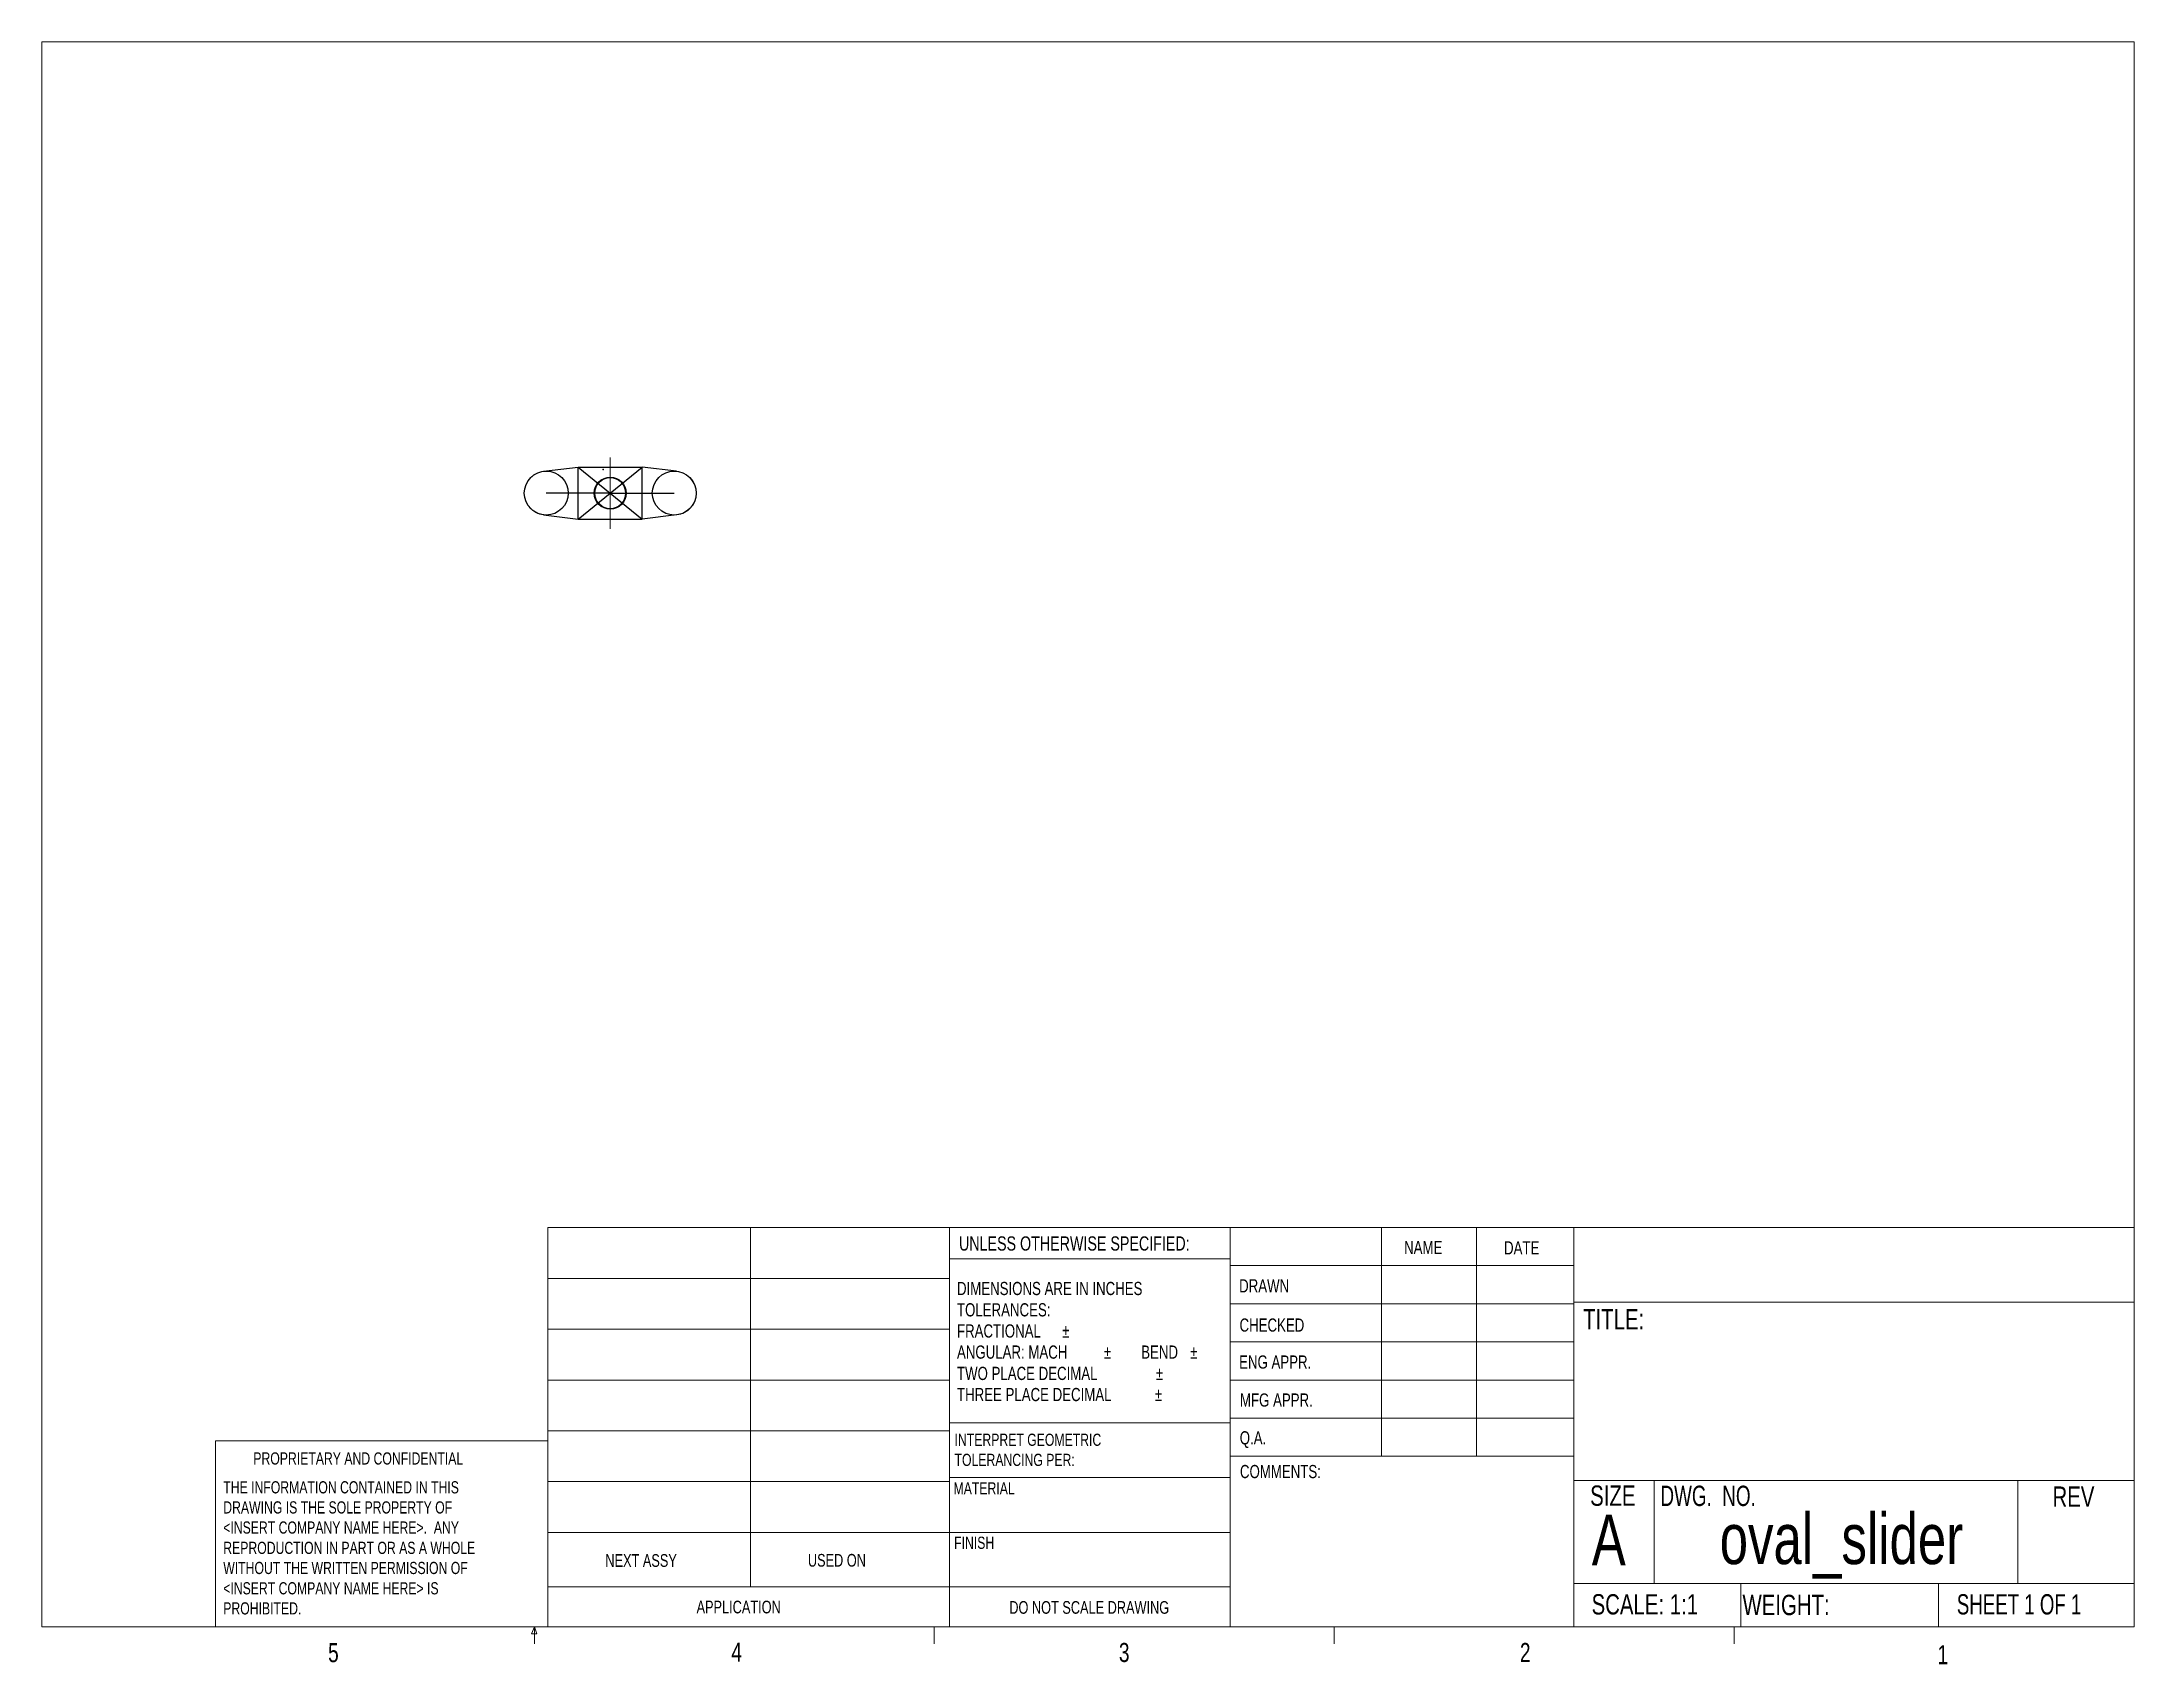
# Model space of a CAD drawing. Header units: inches. Extents: x 0.3 to 10.6, y 0.2 to 8.2.
import ezdxf

# ---------------------------------------------------------------- set-up
doc = ezdxf.new("R2010")
doc.units = ezdxf.units.IN
doc.header["$MEASUREMENT"] = 0
doc.header["$PDSIZE"] = -1
doc.linetypes.add('CENTERX2', pattern=[0.8, 0.5, -0.1, 0.1, -0.1])
doc.styles.add('SLDTEXTSTYLE0', font='TXT', dxfattribs={"width": 0.75})
doc.styles.add('SLDTEXTSTYLE1', font='TXT', dxfattribs={"width": 0.6875})
doc.styles.add('SLDTEXTSTYLE2', font='TXT', dxfattribs={"width": 0.694444})

# ---------------------------------------------------------------- blocks, each defined once
blk = doc.blocks.new('SW_NOTE_0')
at = {"color": 0, "linetype": 'Continuous', "lineweight": 0, "char_height": 0.06, "attachment_point": 1, "style": 'SLDTEXTSTYLE0'}
for s, insert in [('INTERPRET GEOMETRIC', (0, 0.077)), ('TOLERANCING PER:', (0, -0.022))]:
    blk.add_mtext(s, dxfattribs=dict(at, insert=insert))
blk = doc.blocks.new('SW_NOTE_1')
at = {"color": 0, "linetype": 'Continuous', "lineweight": 0, "char_height": 0.065, "attachment_point": 1, "style": 'SLDTEXTSTYLE0'}
for s, insert in [('DIMENSIONS ARE IN INCHES', (0, 0.084)), ('TOLERANCES:', (0, -0.021)), ('FRACTIONAL', (0, -0.125)), ('%%p', (0.518, -0.125)), ('ANGULAR: MACH', (0, -0.229)), ('%%p', (0.723, -0.229)), ('BEND', (0.907, -0.229)), ('%%p', (1.148, -0.229)), ('TWO PLACE DECIMAL', (0, -0.334)), ('%%p', (0.979, -0.334)), ('THREE PLACE DECIMAL', (0, -0.438)), ('%%p', (0.974, -0.438))]:
    blk.add_mtext(s, dxfattribs=dict(at, insert=insert))
blk = doc.blocks.new('SW_NOTE_2')
at = {"color": 0, "linetype": 'Continuous', "lineweight": 0, "char_height": 0.06, "attachment_point": 1, "style": 'SLDTEXTSTYLE0'}
for s, insert in [('THE INFORMATION CONTAINED IN THIS', (0, 0.077)), ('DRAWING IS THE SOLE PROPERTY OF', (0, -0.022)), ('<INSERT COMPANY NAME HERE>.  ANY', (0, -0.121)), ('REPRODUCTION IN PART OR AS A WHOLE', (0, -0.221)), ('WITHOUT THE WRITTEN PERMISSION OF', (0, -0.32)), ('<INSERT COMPANY NAME HERE> IS', (0, -0.42)), ('PROHIBITED.', (0, -0.519))]:
    blk.add_mtext(s, dxfattribs=dict(at, insert=insert))
blk = doc.blocks.new('SW_CENTERMARKSYMBOL_0')
at = {"color": 0, "linetype": 'Continuous', "lineweight": 0}
for p, q in [((0, 0.1), (0, 0.175)), ((-0.1, 0), (-0.175, 0)), ((0, 0), (-0.1, 0)), ((0, 0), (0, 0.1)), ((0, 0), (0, -0.1)), ((0, 0), (0.1, 0)), ((0.1, 0), (0.175, 0)), ((0, -0.1), (0, -0.175))]:
    blk.add_line(p, q, dxfattribs=at)

msp = doc.modelspace()

# ---------------------------------------------------------------- linework, layer by layer
at = {"color": 7, "linetype": 'Continuous', "lineweight": 0}
for p, q in [((0.33, 8.192), (10.63, 8.192)), ((0.33, 8.192), (0.33, 0.392)), ((10.63, 0.392), (10.63, 8.192)), ((2.821, 2.356), (10.63, 2.356)), ((2.821, 0.392), (2.821, 2.356)), ((3.819, 2.356), (3.819, 0.588)), ((4.798, 0.392), (4.798, 2.356)), ((6.18, 2.356), (6.18, 0.392)), ((6.924, 2.356), (6.924, 1.231)), ((7.392, 2.356), (7.392, 1.231)), ((7.871, 2.356), (7.871, 0.392)), ((6.18, 2.202), (4.798, 2.202)), ((6.18, 2.169), (7.871, 2.169)), ((2.821, 2.106), (4.798, 2.106)), ((6.18, 1.981), (7.871, 1.981)), ((7.871, 1.989), (10.63, 1.989)), ((2.821, 1.856), (4.798, 1.856)), ((6.18, 1.794), (7.871, 1.794)), ((2.821, 1.606), (4.798, 1.606)), ((7.871, 1.606), (6.18, 1.606)), ((2.821, 1.356), (4.798, 1.356)), ((4.798, 1.396), (6.18, 1.396)), ((7.871, 1.419), (6.18, 1.419)), ((1.184, 0.392), (1.184, 1.306)), ((2.821, 1.306), (1.184, 1.306)), ((7.871, 1.231), (6.18, 1.231)), ((2.821, 1.106), (4.798, 1.106)), ((4.798, 1.126), (6.18, 1.126)), ((7.871, 1.112), (10.63, 1.112)), ((8.267, 1.112), (8.267, 0.605)), ((10.058, 1.112), (10.058, 0.605)), ((2.821, 0.856), (4.798, 0.856)), ((4.798, 0.856), (6.18, 0.856)), ((2.821, 0.588), (6.18, 0.588)), ((7.871, 0.605), (10.63, 0.605)), ((8.694, 0.605), (8.694, 0.392)), ((9.666, 0.605), (9.666, 0.392)), ((10.63, 0.392), (0.33, 0.392)), ((2.741, 0.357), (2.755, 0.392)), ((2.767, 0.357), (2.741, 0.357)), ((2.755, 0.392), (2.755, 0.307)), ((2.755, 0.392), (2.767, 0.357)), ((4.723, 0.392), (4.723, 0.307)), ((6.692, 0.392), (6.692, 0.307)), ((8.661, 0.392), (8.661, 0.307))]:
    msp.add_line(p, q, dxfattribs=at)
at = {"color": 7, "linetype": 'Continuous'}
for p, q in [((2.8, 6.079), (2.97, 6.099)), ((2.97, 5.843), (2.97, 6.099)), ((2.97, 6.099), (3.285, 6.099)), ((3.285, 6.099), (3.286, 6.1)), ((3.285, 5.843), (3.285, 6.099)), ((3.455, 6.079), (3.285, 6.099)), ((2.8, 5.864), (2.97, 5.843)), ((2.97, 5.843), (3.285, 5.843)), ((3.455, 5.864), (3.285, 5.843))]:
    msp.add_line(p, q, dxfattribs=at)
at = {"color": 7, "linetype": 'Continuous', "lineweight": 15}
for p, q in [((2.97, 6.099), (2.8, 6.079)), ((3.285, 6.099), (2.97, 6.099)), ((3.455, 6.079), (3.285, 6.099)), ((2.8, 5.864), (2.97, 5.843)), ((2.97, 5.843), (3.285, 5.843)), ((3.285, 5.843), (3.455, 5.864))]:
    msp.add_line(p, q, dxfattribs=at)
at = {"color": 7, "linetype": 'CENTERX2'}
for p, q in [((2.97, 5.843), (3.285, 6.099)), ((2.97, 6.099), (3.285, 5.843)), ((3.128, 5.971), (2.813, 5.971)), ((3.128, 5.971), (3.443, 5.971))]:
    msp.add_line(p, q, dxfattribs=at)
at = {"color": 7, "linetype": 'Continuous'}
for centre, radius in [((2.813, 5.971), 0.108), ((3.443, 5.971), 0.108), ((3.128, 5.971), 0.0787)]:
    msp.add_circle(centre, radius, dxfattribs=at)
at = {"color": 7, "linetype": 'Continuous', "lineweight": 15}
msp.add_circle((3.128, 5.971), 0.0753, dxfattribs=at)
for centre, start, end in [((2.813, 5.971), 96.8463, 263.1537), ((3.443, 5.971), 276.8463, 83.1537)]:
    msp.add_arc(centre, 0.108, start, end, dxfattribs=at)
at = {"color": 7, "linetype": 'Continuous'}
for p in [(3.093, 6.088), (3.094, 6.088)]:
    msp.add_point(p, dxfattribs=at)

# ---------------------------------------------------------------- block references
at = {"color": 7, "linetype": 'Continuous', "lineweight": 0}
for name, p in [('SW_CENTERMARKSYMBOL_0', (3.128, 5.971)), ('SW_NOTE_1', (4.835, 2.005)), ('SW_NOTE_0', (4.823, 1.265)), ('SW_NOTE_2', (1.223, 1.031))]:
    msp.add_blockref(name, p, dxfattribs=at)

# ---------------------------------------------------------------- texts
for s, insert, char_height, attachment_point, style in [('UNLESS OTHERWISE SPECIFIED:', (4.845, 2.313), 0.07, 1, 'SLDTEXTSTYLE0'), ('NAME', (7.036, 2.291), 0.065, 1, 'SLDTEXTSTYLE0'), ('DATE', (7.528, 2.289), 0.065, 1, 'SLDTEXTSTYLE0'), ('DRAWN', (6.224, 2.102), 0.065, 1, 'SLDTEXTSTYLE0'), ('CHECKED', (6.226, 1.909), 0.065, 1, 'SLDTEXTSTYLE0'), ('TITLE:', (7.917, 1.955), 0.1, 1, 'SLDTEXTSTYLE0'), ('ENG APPR.', (6.224, 1.727), 0.065, 1, 'SLDTEXTSTYLE0'), ('MFG APPR.', (6.228, 1.54), 0.065, 1, 'SLDTEXTSTYLE0'), ('Q.A.', (6.227, 1.354), 0.065, 1, 'SLDTEXTSTYLE0'), ('PROPRIETARY AND CONFIDENTIAL', (1.371, 1.25), 0.06, 1, 'SLDTEXTSTYLE0'), ('COMMENTS:', (6.228, 1.188), 0.065, 1, 'SLDTEXTSTYLE0'), ('MATERIAL', (4.818, 1.103), 0.06, 1, 'SLDTEXTSTYLE0'), ('SIZE', (7.952, 1.087), 0.1, 1, 'SLDTEXTSTYLE0'), ('DWG.  NO.', (8.298, 1.086), 0.1, 1, 'SLDTEXTSTYLE2'), ('REV', (10.228, 1.082), 0.1, 1, 'SLDTEXTSTYLE0'), ('A', (7.96, 0.944), 0.25, 1, 'SLDTEXTSTYLE0'), ('oval_slider', (9.189, 0.95), 0.25, 2, 'SLDTEXTSTYLE0'), ('FINISH', (4.821, 0.835), 0.06, 1, 'SLDTEXTSTYLE0'), ('NEXT ASSY', (3.104, 0.749), 0.0625, 1, 'SLDTEXTSTYLE0'), ('USED ON', (4.101, 0.75), 0.0625, 1, 'SLDTEXTSTYLE0'), ('APPLICATION', (3.553, 0.52), 0.0625, 1, 'SLDTEXTSTYLE0'), ('DO NOT SCALE DRAWING', (5.486, 0.518), 0.0625, 2, 'SLDTEXTSTYLE0'), ('SCALE: 1:1', (7.959, 0.552), 0.1, 1, 'SLDTEXTSTYLE0'), ('WEIGHT:', (8.702, 0.549), 0.1, 1, 'SLDTEXTSTYLE0'), ('SHEET 1 OF 1', (9.757, 0.552), 0.1, 1, 'SLDTEXTSTYLE1'), ('5', (1.739, 0.311), 0.0938, 1, 'SLDTEXTSTYLE0'), ('4', (3.724, 0.314), 0.0938, 1, 'SLDTEXTSTYLE0'), ('3', (5.632, 0.312), 0.0938, 1, 'SLDTEXTSTYLE0'), ('2', (7.606, 0.312), 0.0938, 1, 'SLDTEXTSTYLE0'), ('1', (9.662, 0.301), 0.0938, 1, 'SLDTEXTSTYLE0')]:
    msp.add_mtext(s, dxfattribs=dict(at, insert=insert, char_height=char_height, attachment_point=attachment_point, style=style))

doc.saveas('drawing.dxf')
